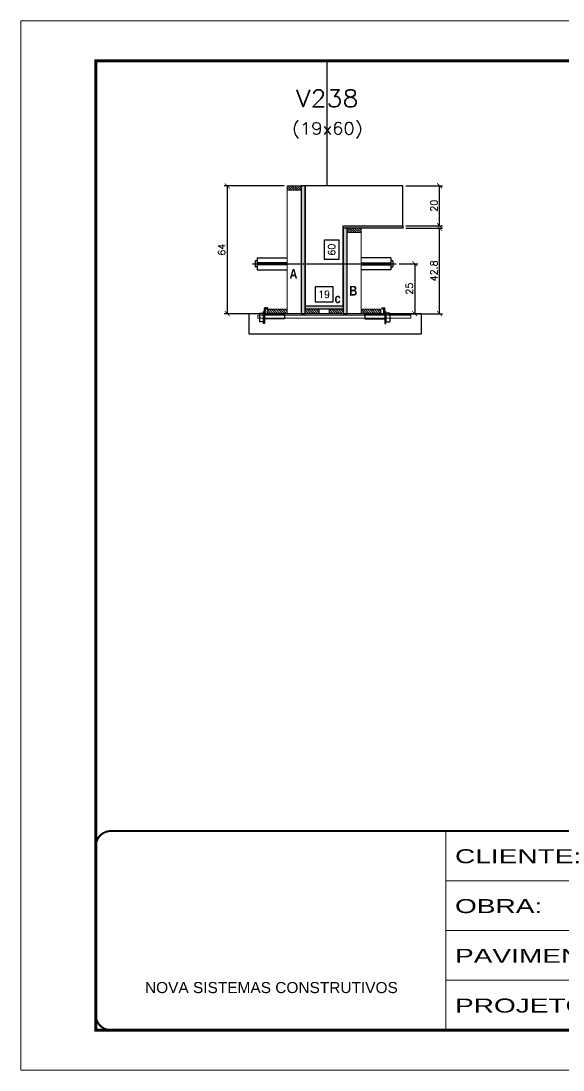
# Model space of a CAD drawing. Extents: x 137137 to 143418, y 10464 to 34486.
# Drawn here: x 140321 to 140864, y 28841 to 29891 of the extents above; entities that cross this region are included whole.
import ezdxf
from ezdxf.enums import TextEntityAlignment as Align

# ---------------------------------------------------------------- set-up
doc = ezdxf.new("R2010")
doc.units = 0
for name, pattern in [('CONTINUO', [0]), ('DASHED', [0.75, 0.5, -0.25]), ('HIDDEN', [0.375, 0.25, -0.125])]:
    doc.linetypes.add(name, pattern=pattern)
for name, color, linetype in [('barrote', 251, 'Continuous'), ('COTA', 241, 'Continuous'), ('Cota Seção (2x)', 4, 'Continuous'), ('detalhes', 4, 'Continuous'), ('Painéis', 200, 'Continuous'), ('presilha', 1, 'Continuous'), ('TENSOR', 3, 'Continuous'), ('Texto de Titulo', 7, 'Continuous'), ('Texto Qtd Sarr', 242, 'Continuous')]:
    doc.layers.add(name, color=color, linetype=linetype)
for name, color, linetype, lineweight in [('CONCRETO', 251, 'Continuous', 25), ('Folhas', 255, 'Continuous', 9), ('Hachura', 251, 'Continuous', 9), ('Madeira', 126, 'Continuous', 18), ('SARRAFO DE PRESSAO', 251, 'DASHED', 9), ('SCO-___-LAJ', 2, 'Continuous', 0), ('Texto Seção', 7, 'Continuous', 15)]:
    doc.layers.add(name, color=color, linetype=linetype, lineweight=lineweight)
doc.styles.add('ARIAL', font='arial.ttf')
doc.styles.add('Romans', font='romans.shx')
doc.styles.add('TECNICA', font='techb___.ttf', dxfattribs={"height": 10})
doc.styles.add('Tecnologia', font='')
doc.styles.get('Tecnologia').set_extended_font_data('Forgotten Futurist')
doc.dimstyles.new('Cota Seção (2x)', dxfattribs={"dimtxt": 7, "dimasz": 5, "dimexe": 3, "dimexo": 3, "dimgap": 2, "dimtad": 3, "dimdec": 1, "dimlfac": 0.5, "dimzin": 12, "dimdsep": 46, "dimtxsty": 'Romans', "dimblk": 'ARCHTICK', "dimcen": 0, "dimclrd": 4, "dimclre": 4, "dimclrt": 1, "dimadec": 1, "dimazin": 3, "dimtfac": 1, "dimtdec": 1, "dimtmove": 0, "dimatfit": 3, "dimldrblk": 'OBLIQUE', "dimfxl": 1, "dimtolj": 1, "dimtzin": 12, "dimarcsym": 0})
doc.dimstyles.new('Cota Seção interna', dxfattribs={"dimtxt": 7, "dimasz": 6, "dimexe": 0.18, "dimexo": 2, "dimgap": -4, "dimtad": 3, "dimdec": 1, "dimlfac": 0.5, "dimzin": 12, "dimdsep": 46, "dimtxsty": 'Romans', "dimblk": 'ARCHTICK', "dimcen": 0.09, "dimse1": 1, "dimse2": 1, "dimsd1": 1, "dimsd2": 1, "dimclrd": 180, "dimclre": 5, "dimclrt": 1, "dimadec": 0, "dimazin": 3, "dimtfac": 1, "dimtdec": 1, "dimtofl": 0, "dimtmove": 0, "dimatfit": 3, "dimldrblk": 'ARCHTICK', "dimfxl": 1, "dimtolj": 1, "dimtzin": 0, "dimarcsym": 0})

# ---------------------------------------------------------------- blocks, each defined once
blk = doc.blocks.new('9999999999')
at = {"color": 30, "linetype": 'CONTINUO'}
for p, q in [((98564.6, 34230.2), (98564.6, 34429.4)), ((98564.6, 34379.6), (99584, 34379.6)), ((98564.6, 34329.8), (99488, 34329.8)), ((98564.6, 34280), (99488, 34280))]:
    blk.add_line(p, q, dxfattribs=at)
at = {"color": 30, "linetype": 'CONTINUO', "const_width": 2}
blk.add_lwpolyline([(99584, 34230.2), (99584, 34414.4, 0.414214), (99569, 34429.4), (98229, 34429.4, 0.414214), (98214, 34414.4), (98214, 34245.2, 0.414214), (98229, 34230.2), (99584, 34230.2)], format="xyb", dxfattribs=at)
at = {"layer": 'Folhas'}
blk.add_lwpolyline([(98139, 34190.2), (99624, 34190.2), (99624, 35240.2), (98139, 35240.2)], close=True, dxfattribs=at)
at = {"layer": 'Folhas', "color": 30, "const_width": 3}
blk.add_lwpolyline([(98214, 34230.2), (99584, 34230.2), (99584, 35200.2), (98214, 35200.2)], close=True, dxfattribs=at)
at = {"color": 7, "linetype": 'Continuous', "ltscale": 5, "style": 'ARIAL'}
blk.add_text('NOVA SISTEMAS CONSTRUTIVOS', height=11.059, dxfattribs=at).set_placement((98263.2, 34267.2))
at = {"layer": 'Folhas', "color": 7, "style": 'Tecnologia', "width": 1.5}
for s, p in [('CLIENTE:', (98573.7, 34397.2)), ('OBRA:', (98573.7, 34347.3)), ('PAVIMENTO:', (98573.7, 34297.5)), ('PROJETO:', (98573.7, 34247.7))]:
    blk.add_text(s, height=14, dxfattribs=at).set_placement(p)
blk = doc.blocks.new('titulo1')
at = {"layer": 'Defpoints', "color": 252, "linetype": 'HIDDEN', "ltscale": 2}
blk.add_line((0, 0), (0, 125), dxfattribs=at)
at = {"layer": 'Defpoints', "style": 'Romans', "oblique": 15}
blk.add_attdef('FOLHA', text='', height=10, dxfattribs=at).set_placement((0, 15.6), align=Align.MIDDLE_CENTER)
at = {"layer": 'Texto Qtd Sarr', "color": 3, "style": 'Romans', "oblique": 15}
for tag, height, p in [('TITULO', 17, (0, 71.4)), ('SEÇÃO', 12, (0, 41.5))]:
    blk.add_attdef(tag, text='', height=height, dxfattribs=at).set_placement(p, align=Align.MIDDLE_CENTER)
blk = doc.blocks.new('_ArchTick')
at = {"color": 0, "linetype": 'ByBlock', "const_width": 0.15}
blk.add_lwpolyline([(-0.5, -0.5), (0.5, 0.5)], dxfattribs=at)
blk = doc.blocks.new('*D5893')
at = {"layer": 'COTA', "color": 4, "lineweight": -2, "transparency": 16777216}
for p, q in [((140706.4, 29684.1), (140743.1, 29684.1)), ((140740.1, 29598.5), (140740.1, 29684.1)), ((140688.8, 29598.5), (140743.1, 29598.5))]:
    blk.add_line(p, q, dxfattribs=at)
at = {"layer": 'Defpoints', "color": 0, "transparency": 16777216}
for p in [(140703.4, 29684.1), (140740.1, 29684.1), (140685.8, 29598.5)]:
    blk.add_point(p, dxfattribs=at)
at = {"layer": 'COTA', "color": 4, "lineweight": -2, "transparency": 16777216, "xscale": 5, "yscale": 5, "zscale": 5}
for p, rotation in [((140740.1, 29684.1), 90), ((140740.1, 29598.5), 270)]:
    blk.add_blockref('_ArchTick', p, dxfattribs=dict(at, rotation=rotation))
at = {"layer": 'COTA', "color": 1, "transparency": 16777216, "insert": (140734.6, 29641.3), "char_height": 7, "attachment_point": 5, "rotation": 90, "style": 'Romans'}
blk.add_mtext('\\A1;42.8', dxfattribs=at)
blk = doc.blocks.new('_Oblique')
at = {"color": 0, "linetype": 'ByBlock', "lineweight": -2}
blk.add_line((-0.5, -0.5), (0.5, 0.5), dxfattribs=at)
blk = doc.blocks.new('*D5894')
at = {"layer": 'COTA', "color": 4, "lineweight": -2, "transparency": 16777216}
for p, q in [((140706.4, 29726.5), (140743.1, 29726.5)), ((140740.1, 29686.5), (140740.1, 29726.5)), ((140706.4, 29686.5), (140743.1, 29686.5))]:
    blk.add_line(p, q, dxfattribs=at)
at = {"layer": 'Defpoints', "color": 0, "transparency": 16777216}
for p in [(140703.4, 29726.5), (140740.1, 29726.5), (140703.4, 29686.5)]:
    blk.add_point(p, dxfattribs=at)
at = {"layer": 'COTA', "color": 4, "lineweight": -2, "transparency": 16777216, "xscale": 5, "yscale": 5, "zscale": 5}
for p, rotation in [((140740.1, 29726.5), 90), ((140740.1, 29686.5), 270)]:
    blk.add_blockref('_ArchTick', p, dxfattribs=dict(at, rotation=rotation))
at = {"layer": 'COTA', "color": 1, "transparency": 16777216, "insert": (140734.6, 29706.5), "char_height": 7, "attachment_point": 5, "rotation": 90, "style": 'Romans'}
blk.add_mtext('\\A1;20', dxfattribs=at)
blk = doc.blocks.new('*D5895')
at = {"layer": 'Cota Seção (2x)', "color": 180, "lineweight": -2, "transparency": 16777216}
for p, q in [((140639.4, 29672), (140624.4, 29672)), ((140624.4, 29672), (140624.4, 29653)), ((140639.4, 29653), (140639.4, 29672)), ((140624.4, 29653), (140639.4, 29653))]:
    blk.add_line(p, q, dxfattribs=at)
at = {"layer": 'Defpoints', "color": 0, "transparency": 16777216}
for p in [(140643.4, 29726.5), (140643.4, 29726.5), (140643.4, 29606.5)]:
    blk.add_point(p, dxfattribs=at)
at = {"layer": 'Cota Seção (2x)', "color": 1, "transparency": 16777216, "insert": (140631.9, 29662.5), "char_height": 7, "attachment_point": 5, "rotation": 90, "style": 'Romans'}
blk.add_mtext('\\A1;60', dxfattribs=at)
blk = doc.blocks.new('PRESILHA METÁLICA 1')
at = {"layer": 'presilha'}
for p, q in [((7.5, 10.6), (7.5, 19.9)), ((12, 21), (8.6, 21)), ((9, 11.6), (9, 18.9)), ((12, 19.5), (9.6, 19.5)), ((12, 21), (12, 19.5)), ((0, 13), (6, 13)), ((0, 13), (0, 0)), ((6, 0), (0, 0)), ((6, 15.5), (7.5, 15.5)), ((6, -2.5), (6, 15.5)), ((6, 13), (6, 0)), ((7.5, 15.5), (7.5, -2.5)), ((37.5, 4.1), (7.5, 4.1)), ((37.5, 11), (9.6, 11)), ((37.5, 11), (37.5, 4.1)), ((7.5, -2.5), (6, -2.5))]:
    blk.add_line(p, q, dxfattribs=at)
for centre, radius, start, end in [((8.6, 19.9), 1.14, 90, 180), ((9.6, 18.9), 0.57, 90, 180), ((9.6, 11.6), 0.57, 180, 270)]:
    blk.add_arc(centre, radius, start, end, dxfattribs=at)
blk = doc.blocks.new('*D5896')
at = {"layer": 'Cota Seção (2x)', "color": 180, "lineweight": -2, "transparency": 16777216}
for p, q in [((140633.4, 29625.5), (140615.4, 29625.5)), ((140615.4, 29625.5), (140615.4, 29610.5)), ((140633.4, 29610.5), (140633.4, 29625.5)), ((140615.4, 29610.5), (140633.4, 29610.5))]:
    blk.add_line(p, q, dxfattribs=at)
at = {"layer": 'Defpoints', "color": 0, "transparency": 16777216}
for p in [(140643.4, 29606.5), (140605.4, 29598.5), (140643.4, 29598.5)]:
    blk.add_point(p, dxfattribs=at)
at = {"layer": 'Cota Seção (2x)', "color": 1, "transparency": 16777216, "insert": (140624.4, 29618), "char_height": 7, "attachment_point": 5, "style": 'Romans'}
blk.add_mtext('\\A1;19', dxfattribs=at)
blk = doc.blocks.new('*D5897')
at = {"layer": 'COTA', "color": 4, "lineweight": -2, "transparency": 16777216}
for p, q in [((140584.4, 29726.5), (140524.4, 29726.5)), ((140527.4, 29726.5), (140527.4, 29598.5)), ((140584.4, 29598.5), (140524.4, 29598.5))]:
    blk.add_line(p, q, dxfattribs=at)
at = {"layer": 'Defpoints', "color": 0, "transparency": 16777216}
for p in [(140587.4, 29726.5), (140527.4, 29598.5), (140587.4, 29598.5)]:
    blk.add_point(p, dxfattribs=at)
at = {"layer": 'COTA', "color": 4, "lineweight": -2, "transparency": 16777216, "xscale": 5, "yscale": 5, "zscale": 5}
for p, rotation in [((140527.4, 29726.5), 90), ((140527.4, 29598.5), 270)]:
    blk.add_blockref('_ArchTick', p, dxfattribs=dict(at, rotation=rotation))
at = {"layer": 'COTA', "color": 1, "transparency": 16777216, "insert": (140521.9, 29662.5), "char_height": 7, "attachment_point": 5, "rotation": 90, "style": 'Romans'}
blk.add_mtext('\\A1;64', dxfattribs=at)
blk = doc.blocks.new('*D5898')
at = {"layer": 'COTA', "color": 4, "lineweight": -2, "transparency": 16777216}
for p, q in [((140699.7, 29648.4), (140718.2, 29648.4)), ((140715.2, 29648.4), (140715.2, 29598.5)), ((140699.7, 29598.5), (140718.2, 29598.5))]:
    blk.add_line(p, q, dxfattribs=at)
at = {"layer": 'Defpoints', "color": 0, "transparency": 16777216}
for p in [(140696.7, 29648.4), (140696.7, 29598.5), (140715.2, 29598.5)]:
    blk.add_point(p, dxfattribs=at)
at = {"layer": 'COTA', "color": 4, "lineweight": -2, "transparency": 16777216, "xscale": 5, "yscale": 5, "zscale": 5}
for p, rotation in [((140715.2, 29648.4), 90), ((140715.2, 29598.5), 270)]:
    blk.add_blockref('_ArchTick', p, dxfattribs=dict(at, rotation=rotation))
at = {"layer": 'COTA', "color": 1, "transparency": 16777216, "insert": (140709.7, 29623.5), "char_height": 7, "attachment_point": 5, "rotation": 90, "style": 'Romans'}
blk.add_mtext('\\A1;25', dxfattribs=at)

msp = doc.modelspace()

# ---------------------------------------------------------------- hatches: boundary and pattern name
at = {"layer": 'Hachura'}
h = msp.add_hatch(dxfattribs=at)
h.set_pattern_fill('ANSI31', color=256, scale=0.5, angle=270, style=0)
h.set_pattern_definition([(315, (163477.4215, 21418.832), (1.12253202, 1.12253202), [])])
h.paths.add_polyline_path([(140587.36, 29722.08), (140587.36, 29726.48), (140601.36, 29726.48), (140601.36, 29722.08)])
h = msp.add_hatch(color=256, dxfattribs=at)
h.dxf.hatch_style = 1
h.paths.add_polyline_path([(140605.36, 29726.48), (140601.36, 29726.48), (140601.36, 29598.48), (140605.36, 29598.48)])
h = msp.add_hatch(color=256, dxfattribs=at)
h.dxf.hatch_style = 1
h.paths.add_polyline_path([(140643.36, 29684.08), (140643.36, 29686.48), (140703.36, 29686.48), (140703.36, 29684.08)])
h = msp.add_hatch(color=256, dxfattribs=at)
h.dxf.hatch_style = 1
h.paths.add_polyline_path([(140647.36, 29684.08), (140643.36, 29684.08), (140643.36, 29598.48), (140647.36, 29598.48)])
h = msp.add_hatch(dxfattribs=at)
h.set_pattern_fill('ANSI31', color=256, scale=0.5, angle=270, style=0)
h.set_pattern_definition([(315, (163537.4215, 21376.432), (1.12253202, 1.12253202), [])])
h.paths.add_polyline_path([(140647.36, 29679.68), (140647.36, 29684.08), (140661.36, 29684.08), (140661.36, 29679.68)])
h = msp.add_hatch(dxfattribs=at)
h.set_pattern_fill('ANSI31', color=256, scale=0.5, angle=270, style=0)
h.set_pattern_definition([(315, (163443.4215, 21368.832), (1.12253202, 1.12253202), [])])
h.paths.add_polyline_path([(140587.36, 29598.48), (140587.36, 29602.88), (140567.36, 29602.88), (140567.36, 29598.48)])
h = msp.add_hatch(color=256, dxfattribs=at)
h.dxf.hatch_style = 1
h.paths.add_polyline_path([(140605.36, 29602.88), (140605.36, 29606.48), (140643.36, 29606.48), (140643.36, 29602.88)])
h = msp.add_hatch(dxfattribs=at)
h.set_pattern_fill('ANSI31', color=256, scale=0.5, angle=270, style=0)
h.set_pattern_definition([(315, (163546.2236, 21368.832), (1.12253202, 1.12253202), [])])
h.paths.add_polyline_path([(140605.36, 29598.48), (140605.36, 29602.88), (140619.36, 29602.88), (140619.36, 29598.48)])
h = msp.add_hatch(dxfattribs=at)
h.set_pattern_fill('ANSI31', color=256, scale=0.5, angle=270, style=0)
h.set_pattern_definition([(315, (163546.2215, 21368.832), (1.12253202, 1.12253202), [])])
h.paths.add_polyline_path([(140643.36, 29598.48), (140643.36, 29602.88), (140629.36, 29602.88), (140629.36, 29598.48)])
h = msp.add_hatch(dxfattribs=at)
h.set_pattern_fill('ANSI31', color=256, scale=0.5, angle=270, style=0)
h.set_pattern_definition([(315, (163537.4215, 21368.832), (1.12253202, 1.12253202), [])])
h.paths.add_polyline_path([(140681.36, 29598.48), (140681.36, 29602.88), (140661.36, 29602.88), (140661.36, 29598.48)])

# ---------------------------------------------------------------- linework, layer by layer
at = {"ltscale": 3}
for p, q in [((140557.36, 29654.45), (140557.36, 29642.45)), ((140557.36, 29654.45), (140587.36, 29654.45)), ((140691.36, 29654.45), (140661.36, 29654.45)), ((140691.36, 29654.45), (140691.36, 29642.45)), ((140555.36, 29651.45), (140555.36, 29645.45)), ((140557.36, 29651.45), (140555.36, 29651.45)), ((140557.36, 29645.45), (140555.36, 29645.45)), ((140587.36, 29649.45), (140557.36, 29649.45)), ((140587.36, 29647.45), (140557.36, 29647.45)), ((140557.36, 29642.45), (140587.36, 29642.45)), ((140661.36, 29649.45), (140691.36, 29649.45)), ((140661.36, 29647.45), (140691.36, 29647.45)), ((140691.36, 29642.45), (140661.36, 29642.45)), ((140693.36, 29651.45), (140691.36, 29651.45)), ((140691.36, 29645.45), (140693.36, 29645.45)), ((140693.36, 29651.45), (140693.36, 29645.45))]:
    msp.add_line(p, q, dxfattribs=at)
at = {"layer": 'barrote'}
msp.add_lwpolyline([(140549, 29578.48), (140721.97, 29578.48), (140721.97, 29598.48), (140549, 29598.48)], close=True, dxfattribs=at)
at = {"layer": 'CONCRETO'}
msp.add_lwpolyline([(140643.36, 29686.48), (140703.36, 29686.48), (140703.36, 29726.48), (140643.36, 29726.48), (140643.36, 29726.48), (140605.36, 29726.48), (140605.36, 29602.88), (140605.36, 29602.88), (140605.36, 29606.48), (140643.36, 29606.48)], close=True, dxfattribs=at)
at = {"layer": 'Madeira'}
for points in [[(140587.36, 29722.08), (140587.36, 29726.48), (140601.36, 29726.48), (140601.36, 29722.08)], [(140587.36, 29726.48), (140601.36, 29726.48), (140601.36, 29598.48), (140587.36, 29598.48)], [(140647.36, 29679.68), (140647.36, 29684.08), (140661.36, 29684.08), (140661.36, 29679.68)], [(140647.36, 29684.08), (140661.36, 29684.08), (140661.36, 29598.48), (140647.36, 29598.48)], [(140587.36, 29598.48), (140587.36, 29602.88), (140567.36, 29602.88), (140567.36, 29598.48)], [(140605.36, 29598.48), (140605.36, 29602.88), (140619.36, 29602.88), (140619.36, 29598.48)], [(140643.36, 29598.48), (140643.36, 29602.88), (140629.36, 29602.88), (140629.36, 29598.48)], [(140681.36, 29598.48), (140681.36, 29602.88), (140661.36, 29602.88), (140661.36, 29598.48)]]:
    msp.add_lwpolyline(points, close=True, dxfattribs=at)
at = {"layer": 'Painéis'}
for points in [[(140605.36, 29726.48), (140601.36, 29726.48), (140601.36, 29598.48), (140605.36, 29598.48)], [(140643.36, 29684.08), (140643.36, 29686.48), (140703.36, 29686.48), (140703.36, 29684.08)], [(140647.36, 29684.08), (140643.36, 29684.08), (140643.36, 29598.48), (140647.36, 29598.48)], [(140605.36, 29602.88), (140605.36, 29606.48), (140643.36, 29606.48), (140643.36, 29602.88)]]:
    msp.add_lwpolyline(points, close=True, dxfattribs=at)
at = {"layer": 'SCO-___-LAJ', "color": 1}
msp.add_lwpolyline([(140558, 29597.14), (140711.3, 29597.14), (140711.3, 29593.94), (140558, 29593.94)], close=True, dxfattribs=at)
at = {"layer": 'TENSOR', "linetype": 'HIDDEN', "ltscale": 0.5}
msp.add_line((140552.36, 29648.45), (140696.66, 29648.45), dxfattribs=at)

# ---------------------------------------------------------------- block references
at = {"layer": 'presilha', "yscale": 0.6666666666666666, "zscale": 0.6666666666666666}
for p, xscale in [((140559.78, 29590.51), 0.6666666666666666), ((140690.23, 29590.51), -0.6666666666666666)]:
    msp.add_blockref('PRESILHA METÁLICA 1', p, dxfattribs=dict(at, xscale=xscale))
at = {"layer": 'SARRAFO DE PRESSAO', "color": 6, "linetype": 'ByBlock'}
msp.add_blockref('9999999999', (42181.81, -5348.73), dxfattribs=at)
at = {"layer": 'Texto Seção'}
ref = msp.add_blockref('titulo1', (140627.6, 29726.48), dxfattribs=at)
ref.add_attrib('TITULO', 'V238', dxfattribs={"layer": 'Texto de Titulo', "color": 7, "height": 17, "style": 'Romans', "width": 1.1}).set_placement((140627.6, 29813.98), align=Align.MIDDLE_CENTER)
ref.add_attrib('SEÇÃO', '(19x60)', dxfattribs={"layer": 'Texto de Titulo', "color": 7, "height": 12, "style": 'Romans', "width": 1.1}).set_placement((140627.6, 29783.98), align=Align.MIDDLE_CENTER)

# ---------------------------------------------------------------- texts
at = {"layer": 'detalhes', "style": 'TECNICA'}
for s, p in [('A', (140589.76, 29633.51)), ('B', (140649.72, 29616.67)), ('c', (140634.88, 29608.97))]:
    msp.add_text(s, height=9.6, dxfattribs=at).set_placement(p)

# ---------------------------------------------------------------- dimensions: what is measured, and where the dimension line sits
at = {"layer": 'COTA'}
for base, p1, p2, picture, middle in [((140527.39, 29598.48), (140587.36, 29726.48), (140587.36, 29598.48), '*D5897', (140521.89, 29662.48)), ((140740.08, 29726.48), (140703.36, 29686.48), (140703.36, 29726.48), '*D5894', (140734.58, 29706.48)), ((140740.08, 29684.08), (140685.76, 29598.48), (140703.36, 29684.08), '*D5893', (140734.58, 29641.28)), ((140715.22, 29598.48), (140696.66, 29648.45), (140696.66, 29598.48), '*D5898', (140709.72, 29623.46))]:
    dim = msp.add_linear_dim(base=base, p1=p1, p2=p2, angle=90, dimstyle='Cota Seção (2x)', dxfattribs=at)
    dim.commit()
    dim.dimension.update_dxf_attribs({"geometry": picture, "text_midpoint": middle})
at = {"layer": 'Cota Seção (2x)'}
dim = msp.add_linear_dim(base=(140643.36, 29726.48), p1=(140643.36, 29606.48), p2=(140643.36, 29726.48), angle=90, dimstyle='Cota Seção interna', dxfattribs=at)
dim.commit()
dim.dimension.update_dxf_attribs({"geometry": '*D5895', "text_midpoint": (140643.36, 29662.48), "dimtype": 160})
dim = msp.add_linear_dim(base=(140643.36, 29606.48), p1=(140605.36, 29598.48), p2=(140643.36, 29598.48), dimstyle='Cota Seção interna', dxfattribs=at)
dim.commit()
dim.dimension.update_dxf_attribs({"geometry": '*D5896', "text_midpoint": (140624.36, 29606.48), "dimtype": 160})

doc.saveas('drawing.dxf')
